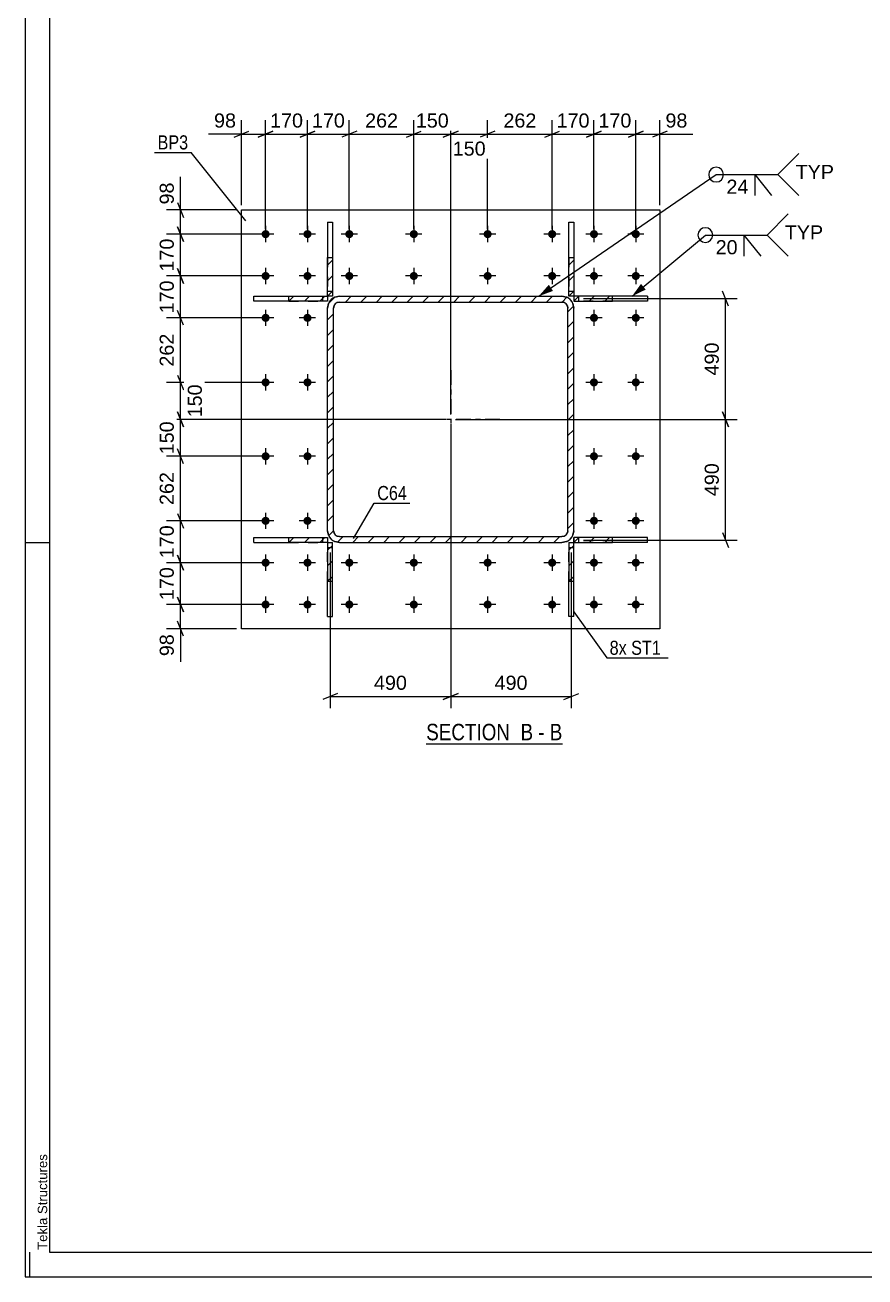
# Model space of a CAD drawing. Header units: millimetres. Extents: x 0 to 841, y 0 to 594.
# Drawn here: x 0 to 170.6, y 0 to 254.1 of the extents above; entities that cross this region are included whole.
import ezdxf

# ---------------------------------------------------------------- set-up
doc = ezdxf.new("R2010")
doc.units = ezdxf.units.MM
doc.linetypes.add('DXK_LINE_DOT2', pattern=[3.9198, 1.9599, -1.9599])
doc.linetypes.add('DXK_LINE_DOT3', pattern=[5.9187, 2.979, -0.9799, 0.9799, -0.9799])
doc.styles.add('Arial', font='ARIAL.TTF', dxfattribs={"height": 0.2})
doc.styles.add('Arial Narrow', font='ARIALN.TTF', dxfattribs={"height": 0.2})

# ---------------------------------------------------------------- blocks, each defined once
blk = doc.blocks.new('Unknown-284856622-18 - 4743')
at = {"color": 6, "linetype": 'Continuous'}
blk.add_line((81.5, 108.19), (109.15, 108.19), dxfattribs=at)
at = {"color": 0, "linetype": 'Continuous'}
blk.add_wipeout([(99.61, 108.94), (99.61, 112.44), (81.5, 112.44), (81.5, 108.94)], dxfattribs=at)
at = {"color": 7, "linetype": 'Continuous', "style": 'Arial Narrow'}
blk.add_text('SECTION ', height=3.34, dxfattribs=at).set_placement((81.5, 108.94))
at = {"color": 0, "linetype": 'Continuous'}
blk.add_wipeout([(103.21, 108.94), (103.21, 112.44), (100.66, 112.44), (100.66, 108.94)], dxfattribs=at)
blk.add_wipeout([(105.54, 108.94), (105.54, 112.44), (104.26, 112.44), (104.26, 108.94)], dxfattribs=at)
at = {"color": 7, "linetype": 'Continuous', "style": 'Arial Narrow'}
blk.add_text('B', height=3.34, dxfattribs=at).set_placement((100.66, 108.94))
at = {"color": 0, "linetype": 'Continuous'}
blk.add_wipeout([(109.15, 108.94), (109.15, 112.44), (106.59, 112.44), (106.59, 108.94)], dxfattribs=at)
at = {"color": 7, "linetype": 'Continuous', "style": 'Arial Narrow'}
for s, p in [('B', (106.59, 108.94)), ('-', (104.26, 108.94))]:
    blk.add_text(s, height=3.34, dxfattribs=at).set_placement(p)
blk = doc.blocks.new('Unknown-284856622-1130')
at = {"color": 5, "linetype": 'Continuous'}
for p, q in [((0, 594), (0, 0)), ((5, 589), (5, 5)), ((5, 149), (0, 149)), ((1, 0), (1, 5)), ((5, 5), (836, 5)), ((0, 0), (841, 0))]:
    blk.add_line(p, q, dxfattribs=at)
at = {"color": 174, "linetype": 'Continuous', "style": 'Arial'}
blk.add_text('Tekla Structures', height=1.9102, rotation=90, dxfattribs=at).set_placement((4.5, 5.5))
blk = doc.blocks.new('Part-284856622-4775 - 4743')
at = {"linetype": 'Continuous'}
h = blk.add_hatch(dxfattribs=at)
h.set_pattern_fill('', scale=0.7, style=0, pattern_type=0)
h.set_pattern_definition([(45, (111.4745, 198.088), (-1.57154, 1.57154), [])])
h.paths.add_polyline_path([(111.47, 199.09), (111.47, 198.09), (119.34, 198.09), (119.34, 199.09)])
at = {"color": 7, "linetype": 'DXK_LINE_DOT2'}
for p, q in [((119.34, 199.09), (111.47, 199.09)), ((111.47, 199.09), (111.47, 198.09)), ((112.47, 198.09), (112.47, 199.09)), ((119.34, 198.09), (111.47, 198.09))]:
    blk.add_line(p, q, dxfattribs=at)
at = {"color": 2, "linetype": 'Continuous'}
for p, q in [((119.34, 199.09), (111.47, 199.09)), ((111.47, 199.09), (111.47, 198.09)), ((126.47, 199.09), (119.34, 199.09)), ((119.34, 198.09), (119.34, 199.09)), ((126.47, 199.09), (126.47, 198.09)), ((111.47, 198.09), (119.34, 198.09)), ((126.47, 198.09), (119.34, 198.09))]:
    blk.add_line(p, q, dxfattribs=at)
blk = doc.blocks.new('Bolt-284856622-4839 - 4743')
at = {"linetype": 'Continuous'}
for points in [[(49.7, 211.69, -1), (48.05, 211.69, -1)], [(58.2, 211.69, -1), (56.55, 211.69, -1)], [(66.7, 211.69, -1), (65.05, 211.69, -1)], [(79.8, 211.69, -1), (78.15, 211.69, -1)], [(94.8, 211.69, -1), (93.15, 211.69, -1)], [(107.9, 211.69, -1), (106.25, 211.69, -1)], [(116.4, 211.69, -1), (114.75, 211.69, -1)], [(124.9, 211.69, -1), (123.25, 211.69, -1)], [(49.7, 203.19, -1), (48.05, 203.19, -1)], [(58.2, 203.19, -1), (56.55, 203.19, -1)], [(66.7, 203.19, -1), (65.05, 203.19, -1)], [(79.8, 203.19, -1), (78.15, 203.19, -1)], [(94.8, 203.19, -1), (93.15, 203.19, -1)], [(107.9, 203.19, -1), (106.25, 203.19, -1)], [(116.4, 203.19, -1), (114.75, 203.19, -1)], [(124.9, 203.19, -1), (123.25, 203.19, -1)], [(49.7, 194.69, -1), (48.05, 194.69, -1)], [(58.2, 194.69, -1), (56.55, 194.69, -1)], [(116.4, 194.69, -1), (114.75, 194.69, -1)], [(124.9, 194.69, -1), (123.25, 194.69, -1)], [(49.7, 181.59, -1), (48.05, 181.59, -1)], [(58.2, 181.59, -1), (56.55, 181.59, -1)], [(116.4, 181.59, -1), (114.75, 181.59, -1)], [(124.9, 181.59, -1), (123.25, 181.59, -1)], [(49.7, 166.59, -1), (48.05, 166.59, -1)], [(58.2, 166.59, -1), (56.55, 166.59, -1)], [(116.4, 166.59, -1), (114.75, 166.59, -1)], [(124.9, 166.59, -1), (123.25, 166.59, -1)], [(49.7, 153.49, -1), (48.05, 153.49, -1)], [(58.2, 153.49, -1), (56.55, 153.49, -1)], [(116.4, 153.49, -1), (114.75, 153.49, -1)], [(124.9, 153.49, -1), (123.25, 153.49, -1)], [(49.7, 144.99, -1), (48.05, 144.99, -1)], [(58.2, 144.99, -1), (56.55, 144.99, -1)], [(66.7, 144.99, -1), (65.05, 144.99, -1)], [(79.8, 144.99, -1), (78.15, 144.99, -1)], [(94.8, 144.99, -1), (93.15, 144.99, -1)], [(107.9, 144.99, -1), (106.25, 144.99, -1)], [(116.4, 144.99, -1), (114.75, 144.99, -1)], [(124.9, 144.99, -1), (123.25, 144.99, -1)], [(49.7, 136.49, -1), (48.05, 136.49, -1)], [(58.2, 136.49, -1), (56.55, 136.49, -1)], [(66.7, 136.49, -1), (65.05, 136.49, -1)], [(79.8, 136.49, -1), (78.15, 136.49, -1)], [(94.8, 136.49, -1), (93.15, 136.49, -1)], [(107.9, 136.49, -1), (106.25, 136.49, -1)], [(116.4, 136.49, -1), (114.75, 136.49, -1)], [(124.9, 136.49, -1), (123.25, 136.49, -1)]]:
    blk.add_hatch(color=1, dxfattribs=at).paths.add_polyline_path(points)
at = {"color": 1, "linetype": 'Continuous'}
for p, q in [((50.52, 211.69), (47.22, 211.69)), ((48.87, 213.34), (48.87, 210.04)), ((59.02, 211.69), (55.72, 211.69)), ((57.37, 213.34), (57.37, 210.04)), ((67.52, 211.69), (64.22, 211.69)), ((65.87, 213.34), (65.87, 210.04)), ((80.62, 211.69), (77.32, 211.69)), ((78.97, 213.34), (78.97, 210.04)), ((95.62, 211.69), (92.32, 211.69)), ((93.97, 213.34), (93.97, 210.04)), ((108.72, 211.69), (105.42, 211.69)), ((107.07, 213.34), (107.07, 210.04)), ((117.22, 211.69), (113.92, 211.69)), ((115.57, 213.34), (115.57, 210.04)), ((125.72, 211.69), (122.42, 211.69)), ((124.07, 213.34), (124.07, 210.04)), ((48.87, 204.84), (48.87, 201.54)), ((57.37, 204.84), (57.37, 201.54)), ((65.87, 204.84), (65.87, 201.54)), ((78.97, 204.84), (78.97, 201.54)), ((93.97, 204.84), (93.97, 201.54)), ((107.07, 204.84), (107.07, 201.54)), ((115.57, 204.84), (115.57, 201.54)), ((124.07, 204.84), (124.07, 201.54)), ((50.52, 203.19), (47.22, 203.19)), ((59.02, 203.19), (55.72, 203.19)), ((67.52, 203.19), (64.22, 203.19)), ((80.62, 203.19), (77.32, 203.19)), ((95.62, 203.19), (92.32, 203.19)), ((108.72, 203.19), (105.42, 203.19)), ((117.22, 203.19), (113.92, 203.19)), ((125.72, 203.19), (122.42, 203.19)), ((48.87, 196.34), (48.87, 193.04)), ((57.37, 196.34), (57.37, 193.04)), ((115.57, 196.34), (115.57, 193.04)), ((124.07, 196.34), (124.07, 193.04)), ((50.52, 194.69), (47.22, 194.69)), ((59.02, 194.69), (55.72, 194.69)), ((117.22, 194.69), (113.92, 194.69)), ((125.72, 194.69), (122.42, 194.69)), ((48.87, 183.24), (48.87, 179.94)), ((57.37, 183.24), (57.37, 179.94)), ((115.57, 183.24), (115.57, 179.94)), ((124.07, 183.24), (124.07, 179.94)), ((50.52, 181.59), (47.22, 181.59)), ((59.02, 181.59), (55.72, 181.59)), ((117.22, 181.59), (113.92, 181.59)), ((125.72, 181.59), (122.42, 181.59)), ((48.87, 168.24), (48.87, 164.94)), ((57.37, 168.24), (57.37, 164.94)), ((115.57, 168.24), (115.57, 164.94)), ((124.07, 168.24), (124.07, 164.94)), ((50.52, 166.59), (47.22, 166.59)), ((59.02, 166.59), (55.72, 166.59)), ((117.22, 166.59), (113.92, 166.59)), ((125.72, 166.59), (122.42, 166.59)), ((48.87, 155.14), (48.87, 151.84)), ((57.37, 155.14), (57.37, 151.84)), ((115.57, 155.14), (115.57, 151.84)), ((124.07, 155.14), (124.07, 151.84)), ((50.52, 153.49), (47.22, 153.49)), ((59.02, 153.49), (55.72, 153.49)), ((117.22, 153.49), (113.92, 153.49)), ((125.72, 153.49), (122.42, 153.49)), ((50.52, 144.99), (47.22, 144.99)), ((48.87, 146.64), (48.87, 143.34)), ((59.02, 144.99), (55.72, 144.99)), ((57.37, 146.64), (57.37, 143.34)), ((67.52, 144.99), (64.22, 144.99)), ((65.87, 146.64), (65.87, 143.34)), ((80.62, 144.99), (77.32, 144.99)), ((78.97, 146.64), (78.97, 143.34)), ((95.62, 144.99), (92.32, 144.99)), ((93.97, 146.64), (93.97, 143.34)), ((108.72, 144.99), (105.42, 144.99)), ((107.07, 146.64), (107.07, 143.34)), ((117.22, 144.99), (113.92, 144.99)), ((115.57, 146.64), (115.57, 143.34)), ((125.72, 144.99), (122.42, 144.99)), ((124.07, 146.64), (124.07, 143.34)), ((48.87, 138.14), (48.87, 134.84)), ((57.37, 138.14), (57.37, 134.84)), ((65.87, 138.14), (65.87, 134.84)), ((78.97, 138.14), (78.97, 134.84)), ((93.97, 138.14), (93.97, 134.84)), ((107.07, 138.14), (107.07, 134.84)), ((115.57, 138.14), (115.57, 134.84)), ((124.07, 138.14), (124.07, 134.84)), ((50.52, 136.49), (47.22, 136.49)), ((59.02, 136.49), (55.72, 136.49)), ((67.52, 136.49), (64.22, 136.49)), ((80.62, 136.49), (77.32, 136.49)), ((95.62, 136.49), (92.32, 136.49)), ((108.72, 136.49), (105.42, 136.49)), ((117.22, 136.49), (113.92, 136.49)), ((125.72, 136.49), (122.42, 136.49))]:
    blk.add_line(p, q, dxfattribs=at)
blk = doc.blocks.new('Part-284856622-4755 - 4743')
at = {"color": 2, "linetype": 'Continuous'}
for p, q in [((43.97, 216.59), (128.97, 216.59)), ((43.97, 131.59), (43.97, 216.59)), ((128.97, 216.59), (128.97, 131.59)), ((128.97, 131.59), (43.97, 131.59))]:
    blk.add_line(p, q, dxfattribs=at)
blk = doc.blocks.new('Part-284856622-4865 - 4743')
at = {"linetype": 'Continuous'}
h = blk.add_hatch(dxfattribs=at)
h.set_pattern_fill('', scale=0.7, style=0, pattern_type=0)
h.set_pattern_definition([(45, (62.956, 198.9052), (-1.571545, 1.571545), [])])
h.paths.add_polyline_path([(63.87, 199.09), (62.96, 198.91), (62.18, 198.38), (61.66, 197.61), (61.47, 196.69), (61.47, 151.49), (61.66, 150.57), (62.18, 149.79), (62.96, 149.27), (63.87, 149.09), (109.07, 149.09), (109.99, 149.27), (110.77, 149.79), (111.29, 150.57), (111.47, 151.49), (111.47, 196.69), (111.29, 197.61), (110.77, 198.38), (109.99, 198.91), (109.07, 199.09)])
h.paths.add_polyline_path([(109.53, 197.8), (109.92, 197.54), (110.18, 197.15), (110.27, 196.69), (110.27, 151.49), (110.18, 151.03), (109.92, 150.64), (109.53, 150.38), (109.07, 150.29), (63.87, 150.29), (63.42, 150.38), (63.03, 150.64), (62.77, 151.03), (62.67, 151.49), (62.67, 196.69), (62.77, 197.15), (63.03, 197.54), (63.42, 197.8), (63.87, 197.89), (109.07, 197.89)])
at = {"color": 7, "linetype": 'DXK_LINE_DOT2'}
for p, q in [((62.96, 198.91), (63.87, 199.09)), ((63.87, 199.09), (109.07, 199.09)), ((109.07, 199.09), (109.99, 198.91)), ((61.47, 196.69), (61.66, 197.61)), ((61.47, 151.49), (61.47, 196.69)), ((62.77, 197.15), (62.67, 196.69)), ((62.67, 151.49), (62.67, 196.69)), ((63.87, 197.89), (63.42, 197.8)), ((63.87, 197.89), (109.07, 197.89)), ((109.53, 197.8), (109.07, 197.89)), ((110.27, 196.69), (110.18, 197.15)), ((110.27, 151.49), (110.27, 196.69)), ((111.29, 197.61), (111.47, 196.69)), ((111.47, 151.49), (111.47, 196.69)), ((61.66, 150.57), (61.47, 151.49)), ((62.67, 151.49), (62.77, 151.03)), ((63.42, 150.38), (63.87, 150.29)), ((63.87, 150.29), (109.07, 150.29)), ((109.07, 150.29), (109.53, 150.38)), ((110.18, 151.03), (110.27, 151.49)), ((111.47, 151.49), (111.29, 150.57)), ((63.87, 149.09), (62.96, 149.27)), ((63.87, 149.09), (109.07, 149.09)), ((109.99, 149.27), (109.07, 149.09))]:
    blk.add_line(p, q, dxfattribs=at)
at = {"color": 2, "linetype": 'Continuous'}
for p, q in [((63.87, 199.09), (62.96, 198.91)), ((63.87, 199.09), (109.07, 199.09)), ((109.99, 198.91), (109.07, 199.09)), ((61.66, 197.61), (61.47, 196.69)), ((61.47, 151.49), (61.47, 196.69)), ((62.67, 196.69), (62.77, 197.15)), ((62.67, 151.49), (62.67, 196.69)), ((63.42, 197.8), (63.87, 197.89)), ((63.87, 197.89), (109.07, 197.89)), ((109.07, 197.89), (109.53, 197.8)), ((110.18, 197.15), (110.27, 196.69)), ((110.27, 151.49), (110.27, 196.69)), ((111.47, 196.69), (111.29, 197.61)), ((111.47, 151.49), (111.47, 196.69)), ((61.47, 151.49), (61.66, 150.57)), ((62.77, 151.03), (62.67, 151.49)), ((63.87, 150.29), (63.42, 150.38)), ((63.87, 150.29), (109.07, 150.29)), ((109.53, 150.38), (109.07, 150.29)), ((110.27, 151.49), (110.18, 151.03)), ((111.29, 150.57), (111.47, 151.49)), ((62.96, 149.27), (63.87, 149.09)), ((63.87, 149.09), (109.07, 149.09)), ((109.07, 149.09), (109.99, 149.27))]:
    blk.add_line(p, q, dxfattribs=at)
at = {"color": 7, "linetype": 'DXK_LINE_DOT3'}
for p, q in [((86.47, 184.09), (86.47, 164.09)), ((96.47, 174.09), (76.47, 174.09))]:
    blk.add_line(p, q, dxfattribs=at)
at = {"color": 7, "linetype": 'DXK_LINE_DOT2'}
for centre, radius, start, end in [((63.87, 196.69), 2.4, 112.5, 157.5), ((109.07, 196.69), 2.4, 22.5, 67.5), ((63.87, 196.69), 1.2, 112.5, 157.5), ((109.07, 196.69), 1.2, 22.5, 67.5), ((63.87, 151.49), 2.4, 202.5, 247.5), ((63.87, 151.49), 1.2, 202.5, 247.5), ((109.07, 151.49), 1.2, 292.5, 337.5), ((109.07, 151.49), 2.4, 292.5, 337.5)]:
    blk.add_arc(centre, radius, start, end, dxfattribs=at)
at = {"color": 2, "linetype": 'Continuous'}
for centre, radius, start, end in [((63.87, 196.69), 2.4, 112.5, 157.5), ((109.07, 196.69), 2.4, 22.5, 67.5), ((63.87, 196.69), 1.2, 112.5, 157.5), ((109.07, 196.69), 1.2, 22.5, 67.5), ((63.87, 151.49), 2.4, 202.5, 247.5), ((63.87, 151.49), 1.2, 202.5, 247.5), ((109.07, 151.49), 1.2, 292.5, 337.5), ((109.07, 151.49), 2.4, 292.5, 337.5)]:
    blk.add_arc(centre, radius, start, end, dxfattribs=at)
blk = doc.blocks.new('Part-284856622-4897 - 4743')
at = {"linetype": 'Continuous'}
h = blk.add_hatch(dxfattribs=at)
h.set_pattern_fill('', scale=0.7, style=0, pattern_type=0)
h.set_pattern_definition([(45, (110.4745, 199.088), (-1.57154, 1.57154), [])])
h.paths.add_polyline_path([(110.47, 206.95), (110.47, 199.09), (111.47, 199.09), (111.47, 206.95)])
at = {"color": 2, "linetype": 'Continuous'}
for p, q in [((110.47, 206.95), (110.47, 214.09)), ((110.47, 214.09), (111.47, 214.09)), ((111.47, 214.09), (111.47, 206.95)), ((110.47, 199.09), (110.47, 206.95)), ((110.47, 206.95), (111.47, 206.95)), ((111.47, 206.95), (111.47, 199.09)), ((111.47, 199.09), (110.47, 199.09))]:
    blk.add_line(p, q, dxfattribs=at)
at = {"color": 7, "linetype": 'DXK_LINE_DOT2'}
for p, q in [((110.47, 206.95), (110.47, 199.09)), ((111.47, 206.95), (111.47, 199.09)), ((110.47, 200.09), (111.47, 200.09)), ((111.47, 199.09), (110.47, 199.09))]:
    blk.add_line(p, q, dxfattribs=at)
blk = doc.blocks.new('Part-284856622-4770 - 4743')
at = {"linetype": 'Continuous'}
h = blk.add_hatch(dxfattribs=at)
h.set_pattern_fill('', scale=0.7, style=0, pattern_type=0)
h.set_pattern_definition([(45, (61.4745, 199.088), (-1.57154, 1.57154), [])])
h.paths.add_polyline_path([(61.47, 206.95), (61.47, 199.09), (62.47, 199.09), (62.47, 206.95)])
at = {"color": 2, "linetype": 'Continuous'}
for p, q in [((61.47, 214.09), (61.47, 206.95)), ((61.47, 214.09), (62.47, 214.09)), ((62.47, 214.09), (62.47, 206.95)), ((61.47, 199.09), (61.47, 206.95)), ((61.47, 206.95), (62.47, 206.95)), ((62.47, 206.95), (62.47, 199.09)), ((62.47, 199.09), (61.47, 199.09))]:
    blk.add_line(p, q, dxfattribs=at)
at = {"color": 7, "linetype": 'DXK_LINE_DOT2'}
for p, q in [((61.47, 206.95), (61.47, 199.09)), ((62.47, 206.95), (62.47, 199.09)), ((61.47, 200.09), (62.47, 200.09)), ((62.47, 199.09), (61.47, 199.09))]:
    blk.add_line(p, q, dxfattribs=at)
blk = doc.blocks.new('Part-284856622-4882 - 4743')
at = {"linetype": 'Continuous'}
h = blk.add_hatch(dxfattribs=at)
h.set_pattern_fill('', scale=0.7, style=0, pattern_type=0)
h.set_pattern_definition([(45, (53.611, 149.088), (-1.57154, 1.57154), [])])
h.paths.add_polyline_path([(53.61, 150.09), (53.61, 149.09), (61.47, 149.09), (61.47, 150.09)])
at = {"color": 2, "linetype": 'Continuous'}
for p, q in [((46.47, 149.09), (46.47, 150.09)), ((46.47, 150.09), (53.61, 150.09)), ((53.61, 149.09), (53.61, 150.09)), ((53.61, 150.09), (61.47, 150.09)), ((61.47, 150.09), (61.47, 149.09)), ((46.47, 149.09), (53.61, 149.09)), ((61.47, 149.09), (53.61, 149.09))]:
    blk.add_line(p, q, dxfattribs=at)
at = {"color": 7, "linetype": 'DXK_LINE_DOT2'}
for p, q in [((53.61, 150.09), (61.47, 150.09)), ((60.47, 149.09), (60.47, 150.09)), ((61.47, 150.09), (61.47, 149.09)), ((53.61, 149.09), (61.47, 149.09))]:
    blk.add_line(p, q, dxfattribs=at)
blk = doc.blocks.new('Part-284856622-4887 - 4743')
at = {"linetype": 'Continuous'}
h = blk.add_hatch(dxfattribs=at)
h.set_pattern_fill('', scale=0.7, style=0, pattern_type=0)
h.set_pattern_definition([(45, (110.4745, 141.2244), (-1.57154, 1.57154), [])])
h.paths.add_polyline_path([(110.47, 149.09), (110.47, 141.22), (111.47, 141.22), (111.47, 149.09)])
at = {"color": 7, "linetype": 'DXK_LINE_DOT2'}
for p, q in [((110.47, 141.22), (110.47, 149.09)), ((110.47, 149.09), (111.47, 149.09)), ((110.47, 148.09), (111.47, 148.09)), ((111.47, 141.22), (111.47, 149.09))]:
    blk.add_line(p, q, dxfattribs=at)
at = {"color": 2, "linetype": 'Continuous'}
for p, q in [((110.47, 149.09), (110.47, 141.22)), ((110.47, 149.09), (111.47, 149.09)), ((111.47, 141.22), (111.47, 149.09)), ((110.47, 134.09), (110.47, 141.22)), ((110.47, 141.22), (111.47, 141.22)), ((111.47, 134.09), (111.47, 141.22)), ((111.47, 134.09), (110.47, 134.09))]:
    blk.add_line(p, q, dxfattribs=at)
blk = doc.blocks.new('Part-284856622-4892 - 4743')
at = {"linetype": 'Continuous'}
h = blk.add_hatch(dxfattribs=at)
h.set_pattern_fill('', scale=0.7, style=0, pattern_type=0)
h.set_pattern_definition([(45, (53.611, 198.088), (-1.57154, 1.57154), [])])
h.paths.add_polyline_path([(53.61, 199.09), (53.61, 198.09), (61.47, 198.09), (61.47, 199.09)])
at = {"color": 2, "linetype": 'Continuous'}
for p, q in [((46.47, 198.09), (46.47, 199.09)), ((46.47, 199.09), (53.61, 199.09)), ((53.61, 198.09), (53.61, 199.09)), ((53.61, 199.09), (61.47, 199.09)), ((61.47, 199.09), (61.47, 198.09)), ((53.61, 198.09), (46.47, 198.09)), ((61.47, 198.09), (53.61, 198.09))]:
    blk.add_line(p, q, dxfattribs=at)
at = {"color": 7, "linetype": 'DXK_LINE_DOT2'}
for p, q in [((53.61, 199.09), (61.47, 199.09)), ((60.47, 198.09), (60.47, 199.09)), ((61.47, 199.09), (61.47, 198.09)), ((53.61, 198.09), (61.47, 198.09))]:
    blk.add_line(p, q, dxfattribs=at)
blk = doc.blocks.new('Part-284856622-4902 - 4743')
at = {"linetype": 'Continuous'}
h = blk.add_hatch(dxfattribs=at)
h.set_pattern_fill('', scale=0.7, style=0, pattern_type=0)
h.set_pattern_definition([(45, (111.4745, 149.088), (-1.57154, 1.57154), [])])
h.paths.add_polyline_path([(111.47, 150.09), (111.47, 149.09), (119.34, 149.09), (119.34, 150.09)])
at = {"color": 7, "linetype": 'DXK_LINE_DOT2'}
for p, q in [((119.34, 150.09), (111.47, 150.09)), ((111.47, 149.09), (111.47, 150.09)), ((112.47, 149.09), (112.47, 150.09)), ((119.34, 149.09), (111.47, 149.09))]:
    blk.add_line(p, q, dxfattribs=at)
at = {"color": 2, "linetype": 'Continuous'}
for p, q in [((119.34, 150.09), (111.47, 150.09)), ((111.47, 150.09), (111.47, 149.09)), ((126.47, 150.09), (119.34, 150.09)), ((119.34, 149.09), (119.34, 150.09)), ((126.47, 149.09), (126.47, 150.09)), ((111.47, 149.09), (119.34, 149.09)), ((126.47, 149.09), (119.34, 149.09))]:
    blk.add_line(p, q, dxfattribs=at)
blk = doc.blocks.new('Part-284856622-4907 - 4743')
at = {"linetype": 'Continuous'}
h = blk.add_hatch(dxfattribs=at)
h.set_pattern_fill('', scale=0.7, style=0, pattern_type=0)
h.set_pattern_definition([(45, (61.4745, 141.2244), (-1.57154, 1.57154), [])])
h.paths.add_polyline_path([(61.47, 149.09), (61.47, 141.22), (62.47, 141.22), (62.47, 149.09)])
at = {"color": 7, "linetype": 'DXK_LINE_DOT2'}
for p, q in [((61.47, 141.22), (61.47, 149.09)), ((61.47, 149.09), (62.47, 149.09)), ((61.47, 148.09), (62.47, 148.09)), ((62.47, 141.22), (62.47, 149.09))]:
    blk.add_line(p, q, dxfattribs=at)
at = {"color": 2, "linetype": 'Continuous'}
for p, q in [((61.47, 149.09), (61.47, 141.22)), ((61.47, 149.09), (62.47, 149.09)), ((62.47, 141.22), (62.47, 149.09)), ((61.47, 134.09), (61.47, 141.22)), ((61.47, 141.22), (62.47, 141.22)), ((62.47, 134.09), (62.47, 141.22)), ((61.47, 134.09), (62.47, 134.09))]:
    blk.add_line(p, q, dxfattribs=at)
blk = doc.blocks.new('StraightDimension-284856622-17047 - 4743')
at = {"color": 7, "linetype": 'Continuous'}
for p, q in [((48.87, 212.69), (48.87, 234.82)), ((57.37, 212.69), (57.37, 234.82)), ((47.37, 231.37), (50.37, 232.57)), ((48.87, 231.97), (57.37, 231.97)), ((58.87, 232.57), (55.87, 231.37))]:
    blk.add_line(p, q, dxfattribs=at)
at = {"color": 0}
blk.add_wipeout([(57.06, 232.72), (57.06, 236.92), (49.19, 236.92), (49.19, 232.72)], dxfattribs=at)
at = {"color": 3, "style": 'Arial'}
blk.add_text('170', height=2.865, dxfattribs=at).set_placement((49.79, 233.32))
blk = doc.blocks.new('StraightDimension-284856622-16970 - 4743')
at = {"color": 7, "linetype": 'Continuous'}
for p, q in [((42.97, 216.59), (28.72, 216.59)), ((30.97, 218.09), (32.17, 215.09)), ((31.57, 211.69), (31.57, 216.59)), ((47.87, 211.69), (28.72, 211.69)), ((32.17, 210.19), (30.97, 213.19))]:
    blk.add_line(p, q, dxfattribs=at)
at = {"color": 0}
blk.add_wipeout([(30.82, 222.76), (26.62, 222.76), (26.62, 217.11), (30.82, 217.11)], dxfattribs=at)
at = {"color": 7, "linetype": 'Continuous'}
blk.add_line((31.57, 216.59), (31.57, 223.29), dxfattribs=at)
blk.add_line((31.57, 216.59), (31.57, 223.29), dxfattribs=at)
at = {"color": 3, "style": 'Arial'}
blk.add_text('98', height=2.865, rotation=90.0002, dxfattribs=at).set_placement((30.22, 217.71))
blk = doc.blocks.new('StraightDimension-284856622-17042 - 4743')
at = {"color": 7, "linetype": 'Continuous'}
for p, q in [((93.97, 212.69), (93.97, 234.82)), ((107.07, 212.69), (107.07, 234.82)), ((95.47, 232.57), (92.47, 231.37)), ((93.97, 231.97), (107.07, 231.97)), ((105.57, 231.37), (108.57, 232.57))]:
    blk.add_line(p, q, dxfattribs=at)
at = {"color": 0}
blk.add_wipeout([(104.46, 232.72), (104.46, 236.92), (96.59, 236.92), (96.59, 232.72)], dxfattribs=at)
at = {"color": 3, "style": 'Arial'}
blk.add_text('262', height=2.865, dxfattribs=at).set_placement((97.19, 233.32))
blk = doc.blocks.new('StraightDimension-284856622-16978 - 4743')
at = {"color": 7, "linetype": 'Continuous'}
for p, q in [((47.87, 144.99), (28.72, 144.99)), ((30.97, 146.49), (32.17, 143.49)), ((31.57, 136.49), (31.57, 144.99)), ((32.17, 134.99), (30.97, 137.99)), ((47.87, 136.49), (28.72, 136.49))]:
    blk.add_line(p, q, dxfattribs=at)
at = {"color": 0}
blk.add_wipeout([(30.82, 144.67), (26.62, 144.67), (26.62, 136.8), (30.82, 136.8)], dxfattribs=at)
at = {"color": 3, "style": 'Arial'}
blk.add_text('170', height=2.865, rotation=90.0002, dxfattribs=at).set_placement((30.22, 137.4))
blk = doc.blocks.new('StraightDimension-284856622-17048 - 4743')
at = {"color": 7, "linetype": 'Continuous'}
for p, q in [((43.97, 217.59), (43.97, 234.82)), ((48.87, 212.69), (48.87, 234.82)), ((42.47, 231.37), (45.47, 232.57)), ((43.97, 231.97), (48.87, 231.97)), ((50.37, 232.57), (47.37, 231.37))]:
    blk.add_line(p, q, dxfattribs=at)
at = {"color": 0}
blk.add_wipeout([(43.45, 232.72), (43.45, 236.92), (37.8, 236.92), (37.8, 232.72)], dxfattribs=at)
at = {"color": 7, "linetype": 'Continuous'}
blk.add_line((43.97, 231.97), (37.28, 231.97), dxfattribs=at)
blk.add_line((43.97, 231.97), (37.28, 231.97), dxfattribs=at)
at = {"color": 3, "style": 'Arial'}
blk.add_text('98', height=2.865, dxfattribs=at).set_placement((38.4, 233.32))
blk = doc.blocks.new('StraightDimension-284856622-16972 - 4743')
at = {"color": 7, "linetype": 'Continuous'}
for p, q in [((30.97, 204.69), (32.17, 201.69)), ((47.87, 203.19), (28.72, 203.19)), ((31.57, 194.69), (31.57, 203.19)), ((32.17, 193.19), (30.97, 196.19)), ((47.87, 194.69), (28.72, 194.69))]:
    blk.add_line(p, q, dxfattribs=at)
at = {"color": 0}
blk.add_wipeout([(30.82, 202.87), (26.62, 202.87), (26.62, 195), (30.82, 195)], dxfattribs=at)
at = {"color": 3, "style": 'Arial'}
blk.add_text('170', height=2.865, rotation=90.0002, dxfattribs=at).set_placement((30.22, 195.6))
blk = doc.blocks.new('StraightDimension-284856622-4919 - 4743')
at = {"color": 7, "linetype": 'Continuous'}
for p, q in [((142.88, 172.59), (141.68, 175.59)), ((87.47, 174.09), (144.68, 174.09)), ((142.28, 149.59), (142.28, 174.09)), ((141.68, 151.09), (142.88, 148.09)), ((113.47, 149.59), (144.68, 149.59))]:
    blk.add_line(p, q, dxfattribs=at)
at = {"color": 0}
blk.add_wipeout([(141.53, 165.77), (137.33, 165.77), (137.33, 157.9), (141.53, 157.9)], dxfattribs=at)
at = {"color": 3, "style": 'Arial'}
blk.add_text('490', height=2.865, rotation=90.0002, dxfattribs=at).set_placement((140.93, 158.5))
blk = doc.blocks.new('StraightDimension-284856622-4911 - 4743')
at = {"color": 7, "linetype": 'Continuous'}
for p, q in [((113.47, 198.59), (144.68, 198.59)), ((142.88, 197.09), (141.68, 200.09)), ((142.28, 174.09), (142.28, 198.59)), ((141.68, 175.59), (142.88, 172.59)), ((87.47, 174.09), (144.68, 174.09))]:
    blk.add_line(p, q, dxfattribs=at)
at = {"color": 0}
blk.add_wipeout([(141.53, 190.27), (137.33, 190.27), (137.33, 182.4), (141.53, 182.4)], dxfattribs=at)
at = {"color": 3, "style": 'Arial'}
blk.add_text('490', height=2.865, rotation=90.0002, dxfattribs=at).set_placement((140.93, 183))
blk = doc.blocks.new('StraightDimension-284856622-4927 - 4743')
at = {"color": 7, "linetype": 'Continuous'}
for p, q in [((86.47, 173.09), (86.47, 115.44)), ((61.97, 147.09), (61.97, 115.44)), ((63.47, 118.44), (60.47, 117.24)), ((61.97, 117.84), (86.47, 117.84)), ((84.97, 117.24), (87.97, 118.44))]:
    blk.add_line(p, q, dxfattribs=at)
at = {"color": 0}
blk.add_wipeout([(78.16, 118.59), (78.16, 122.79), (70.29, 122.79), (70.29, 118.59)], dxfattribs=at)
at = {"color": 3, "style": 'Arial'}
blk.add_text('490', height=2.865, dxfattribs=at).set_placement((70.89, 119.19))
blk = doc.blocks.new('StraightDimension-284856622-4934 - 4743')
at = {"color": 7, "linetype": 'Continuous'}
for p, q in [((86.47, 173.09), (86.47, 115.44)), ((110.97, 147.09), (110.97, 115.44)), ((87.97, 118.44), (84.97, 117.24)), ((86.47, 117.84), (110.97, 117.84)), ((109.47, 117.24), (112.47, 118.44))]:
    blk.add_line(p, q, dxfattribs=at)
at = {"color": 0}
blk.add_wipeout([(102.66, 118.59), (102.66, 122.79), (94.79, 122.79), (94.79, 118.59)], dxfattribs=at)
at = {"color": 3, "style": 'Arial'}
blk.add_text('490', height=2.865, dxfattribs=at).set_placement((95.39, 119.19))
blk = doc.blocks.new('StraightDimension-284856622-16971 - 4743')
at = {"color": 7, "linetype": 'Continuous'}
for p, q in [((47.87, 211.69), (28.72, 211.69)), ((30.97, 213.19), (32.17, 210.19)), ((31.57, 203.19), (31.57, 211.69)), ((32.17, 201.69), (30.97, 204.69)), ((47.87, 203.19), (28.72, 203.19))]:
    blk.add_line(p, q, dxfattribs=at)
at = {"color": 0}
blk.add_wipeout([(30.82, 211.37), (26.62, 211.37), (26.62, 203.5), (30.82, 203.5)], dxfattribs=at)
at = {"color": 3, "style": 'Arial'}
blk.add_text('170', height=2.865, rotation=90.0002, dxfattribs=at).set_placement((30.22, 204.1))
blk = doc.blocks.new('StraightDimension-284856622-16973 - 4743')
at = {"color": 7, "linetype": 'Continuous'}
for p, q in [((32.17, 193.19), (30.97, 196.19)), ((47.87, 194.69), (28.72, 194.69)), ((31.57, 181.59), (31.57, 194.69)), ((30.97, 183.09), (32.17, 180.09)), ((47.87, 181.59), (28.72, 181.59))]:
    blk.add_line(p, q, dxfattribs=at)
at = {"color": 0}
blk.add_wipeout([(30.82, 192.07), (26.62, 192.07), (26.62, 184.2), (30.82, 184.2)], dxfattribs=at)
at = {"color": 3, "style": 'Arial'}
blk.add_text('262', height=2.865, rotation=90.0002, dxfattribs=at).set_placement((30.22, 184.8))
blk = doc.blocks.new('StraightDimension-284856622-16974 - 4743')
at = {"color": 7, "linetype": 'Continuous'}
for p, q in [((30.97, 183.09), (32.17, 180.09)), ((47.87, 181.59), (29.17, 181.59)), ((31.57, 174.09), (31.57, 181.59)), ((32.17, 172.59), (30.97, 175.59)), ((85.47, 174.09), (29.17, 174.09))]:
    blk.add_line(p, q, dxfattribs=at)
at = {"color": 0}
blk.add_wipeout([(36.52, 181.77), (32.32, 181.77), (32.32, 173.9), (36.52, 173.9)], dxfattribs=at)
at = {"color": 3, "style": 'Arial'}
blk.add_text('150', height=2.865, rotation=90.0002, dxfattribs=at).set_placement((35.92, 174.5))
blk = doc.blocks.new('StraightDimension-284856622-17039 - 4743')
at = {"color": 7, "linetype": 'Continuous'}
for p, q in [((124.07, 212.69), (124.07, 234.82)), ((128.97, 217.59), (128.97, 234.82)), ((122.57, 231.37), (125.57, 232.57)), ((124.07, 231.97), (128.97, 231.97)), ((130.47, 232.57), (127.47, 231.37))]:
    blk.add_line(p, q, dxfattribs=at)
at = {"color": 0}
blk.add_wipeout([(135.15, 232.72), (135.15, 236.92), (129.5, 236.92), (129.5, 232.72)], dxfattribs=at)
at = {"color": 7, "linetype": 'Continuous'}
blk.add_line((128.97, 231.97), (135.67, 231.97), dxfattribs=at)
blk.add_line((128.97, 231.97), (135.67, 231.97), dxfattribs=at)
at = {"color": 3, "style": 'Arial'}
blk.add_text('98', height=2.865, dxfattribs=at).set_placement((130.1, 233.32))
blk = doc.blocks.new('StraightDimension-284856622-16975 - 4743')
at = {"color": 7, "linetype": 'Continuous'}
for p, q in [((30.97, 175.59), (32.17, 172.59)), ((85.47, 174.09), (28.72, 174.09)), ((31.57, 166.59), (31.57, 174.09)), ((32.17, 165.09), (30.97, 168.09)), ((47.87, 166.59), (28.72, 166.59))]:
    blk.add_line(p, q, dxfattribs=at)
at = {"color": 0}
blk.add_wipeout([(30.82, 174.27), (26.62, 174.27), (26.62, 166.4), (30.82, 166.4)], dxfattribs=at)
at = {"color": 3, "style": 'Arial'}
blk.add_text('150', height=2.865, rotation=90.0002, dxfattribs=at).set_placement((30.22, 167))
blk = doc.blocks.new('StraightDimension-284856622-17040 - 4743')
at = {"color": 7, "linetype": 'Continuous'}
for p, q in [((115.57, 212.69), (115.57, 234.82)), ((124.07, 212.69), (124.07, 234.82)), ((114.07, 231.37), (117.07, 232.57)), ((115.57, 231.97), (124.07, 231.97)), ((125.57, 232.57), (122.57, 231.37))]:
    blk.add_line(p, q, dxfattribs=at)
at = {"color": 0}
blk.add_wipeout([(123.76, 232.72), (123.76, 236.92), (115.89, 236.92), (115.89, 232.72)], dxfattribs=at)
at = {"color": 3, "style": 'Arial'}
blk.add_text('170', height=2.865, dxfattribs=at).set_placement((116.49, 233.32))
blk = doc.blocks.new('StraightDimension-284856622-16976 - 4743')
at = {"color": 7, "linetype": 'Continuous'}
for p, q in [((32.17, 165.09), (30.97, 168.09)), ((47.87, 166.59), (28.72, 166.59)), ((31.57, 153.49), (31.57, 166.59)), ((47.87, 153.49), (28.72, 153.49)), ((30.97, 154.99), (32.17, 151.99))]:
    blk.add_line(p, q, dxfattribs=at)
at = {"color": 0}
blk.add_wipeout([(30.82, 163.97), (26.62, 163.97), (26.62, 156.1), (30.82, 156.1)], dxfattribs=at)
at = {"color": 3, "style": 'Arial'}
blk.add_text('262', height=2.865, rotation=90.0002, dxfattribs=at).set_placement((30.22, 156.7))
blk = doc.blocks.new('StraightDimension-284856622-17041 - 4743')
at = {"color": 7, "linetype": 'Continuous'}
for p, q in [((107.07, 212.69), (107.07, 234.82)), ((115.57, 212.69), (115.57, 234.82)), ((105.57, 231.37), (108.57, 232.57)), ((107.07, 231.97), (115.57, 231.97)), ((117.07, 232.57), (114.07, 231.37))]:
    blk.add_line(p, q, dxfattribs=at)
at = {"color": 0}
blk.add_wipeout([(115.26, 232.72), (115.26, 236.92), (107.39, 236.92), (107.39, 232.72)], dxfattribs=at)
at = {"color": 3, "style": 'Arial'}
blk.add_text('170', height=2.865, dxfattribs=at).set_placement((107.99, 233.32))
blk = doc.blocks.new('StraightDimension-284856622-16977 - 4743')
at = {"color": 7, "linetype": 'Continuous'}
for p, q in [((47.87, 153.49), (28.72, 153.49)), ((30.97, 154.99), (32.17, 151.99)), ((31.57, 144.99), (31.57, 153.49)), ((47.87, 144.99), (28.72, 144.99)), ((32.17, 143.49), (30.97, 146.49))]:
    blk.add_line(p, q, dxfattribs=at)
at = {"color": 0}
blk.add_wipeout([(30.82, 153.17), (26.62, 153.17), (26.62, 145.3), (30.82, 145.3)], dxfattribs=at)
at = {"color": 3, "style": 'Arial'}
blk.add_text('170', height=2.865, rotation=90.0002, dxfattribs=at).set_placement((30.22, 145.9))
blk = doc.blocks.new('StraightDimension-284856622-17043 - 4743')
at = {"color": 7, "linetype": 'Continuous'}
for p, q in [((86.47, 175.09), (86.47, 234.37)), ((93.97, 212.69), (93.97, 234.37)), ((84.97, 231.37), (87.97, 232.57)), ((86.47, 231.97), (93.97, 231.97)), ((95.47, 232.57), (92.47, 231.37))]:
    blk.add_line(p, q, dxfattribs=at)
at = {"color": 0}
blk.add_wipeout([(94.16, 227.02), (94.16, 231.22), (86.29, 231.22), (86.29, 227.02)], dxfattribs=at)
at = {"color": 3, "style": 'Arial'}
blk.add_text('150', height=2.865, dxfattribs=at).set_placement((86.89, 227.62))
blk = doc.blocks.new('StraightDimension-284856622-16979 - 4743')
at = {"color": 7, "linetype": 'Continuous'}
for p, q in [((30.97, 137.99), (32.17, 134.99)), ((47.87, 136.49), (28.72, 136.49)), ((31.57, 131.59), (31.57, 136.49)), ((32.17, 130.09), (30.97, 133.09)), ((42.97, 131.59), (28.72, 131.59))]:
    blk.add_line(p, q, dxfattribs=at)
at = {"color": 0}
blk.add_wipeout([(30.82, 131.06), (26.62, 131.06), (26.62, 125.42), (30.82, 125.42)], dxfattribs=at)
at = {"color": 7, "linetype": 'Continuous'}
blk.add_line((31.57, 131.59), (31.57, 124.89), dxfattribs=at)
blk.add_line((31.57, 131.59), (31.57, 124.89), dxfattribs=at)
at = {"color": 3, "style": 'Arial'}
blk.add_text('98', height=2.865, rotation=90.0002, dxfattribs=at).set_placement((30.22, 126.02))
blk = doc.blocks.new('StraightDimension-284856622-17044 - 4743')
at = {"color": 7, "linetype": 'Continuous'}
for p, q in [((78.97, 212.69), (78.97, 234.82)), ((86.47, 175.09), (86.47, 234.82)), ((77.47, 231.37), (80.47, 232.57)), ((78.97, 231.97), (86.47, 231.97)), ((87.97, 232.57), (84.97, 231.37))]:
    blk.add_line(p, q, dxfattribs=at)
at = {"color": 0}
blk.add_wipeout([(86.66, 232.72), (86.66, 236.92), (78.79, 236.92), (78.79, 232.72)], dxfattribs=at)
at = {"color": 3, "style": 'Arial'}
blk.add_text('150', height=2.865, dxfattribs=at).set_placement((79.39, 233.32))
blk = doc.blocks.new('StraightDimension-284856622-17045 - 4743')
at = {"color": 7, "linetype": 'Continuous'}
for p, q in [((65.87, 212.69), (65.87, 234.82)), ((78.97, 212.69), (78.97, 234.82)), ((67.37, 232.57), (64.37, 231.37)), ((65.87, 231.97), (78.97, 231.97)), ((77.47, 231.37), (80.47, 232.57))]:
    blk.add_line(p, q, dxfattribs=at)
at = {"color": 0}
blk.add_wipeout([(76.36, 232.72), (76.36, 236.92), (68.49, 236.92), (68.49, 232.72)], dxfattribs=at)
at = {"color": 3, "style": 'Arial'}
blk.add_text('262', height=2.865, dxfattribs=at).set_placement((69.09, 233.32))
blk = doc.blocks.new('StraightDimension-284856622-17046 - 4743')
at = {"color": 7, "linetype": 'Continuous'}
for p, q in [((57.37, 212.69), (57.37, 234.82)), ((65.87, 212.69), (65.87, 234.82)), ((55.87, 231.37), (58.87, 232.57)), ((57.37, 231.97), (65.87, 231.97)), ((67.37, 232.57), (64.37, 231.37))]:
    blk.add_line(p, q, dxfattribs=at)
at = {"color": 0}
blk.add_wipeout([(65.56, 232.72), (65.56, 236.92), (57.69, 236.92), (57.69, 232.72)], dxfattribs=at)
at = {"color": 3, "style": 'Arial'}
blk.add_text('170', height=2.865, dxfattribs=at).set_placement((58.29, 233.32))
blk = doc.blocks.new('Mark-284856622-4751 - 4743')
at = {"color": 0}
blk.add_wipeout([(33.14, 228.88), (33.14, 231.88), (26.93, 231.88), (26.93, 228.88)], dxfattribs=at)
blk.add_wipeout([(33.14, 228.88), (33.14, 231.88), (26.93, 231.88), (26.93, 228.88)], dxfattribs=at)
at = {"color": 30, "linetype": 'Continuous'}
for p in [(26.33, 228.28), (44.86, 214.37)]:
    blk.add_line(p, (33.74, 228.28), dxfattribs=at)
at = {"color": 3, "style": 'Arial Narrow'}
blk.add_text('BP3', height=2.863, dxfattribs=at).set_placement((26.93, 228.88))
blk = doc.blocks.new('Mark-284856622-4861 - 4743')
at = {"color": 0}
blk.add_wipeout([(77.58, 157.7), (77.58, 160.7), (71.55, 160.7), (71.55, 157.7)], dxfattribs=at)
blk.add_wipeout([(77.58, 157.7), (77.58, 160.7), (71.55, 160.7), (71.55, 157.7)], dxfattribs=at)
at = {"color": 30, "linetype": 'Continuous'}
for p, q in [((66.72, 149.89), (70.95, 157.1)), ((70.95, 157.1), (78.18, 157.1))]:
    blk.add_line(p, q, dxfattribs=at)
at = {"color": 3, "style": 'Arial Narrow'}
blk.add_text('C64', height=2.863, dxfattribs=at).set_placement((71.55, 157.7))
blk = doc.blocks.new('WeldMark-284856622-5011 - 4743')
at = {"linetype": 'Continuous'}
blk.add_hatch(color=30, dxfattribs=at).paths.add_polyline_path([(107.25, 200.16), (104.35, 199.09), (106.4, 201.4)])
at = {"color": 3, "linetype": 'Continuous'}
for q in [(157.22, 228.07), (157.22, 219.5)]:
    blk.add_line((152.94, 223.78), q, dxfattribs=at)
at = {"color": 30, "linetype": 'Continuous'}
blk.add_line((104.35, 199.09), (140.39, 223.78), dxfattribs=at)
at = {"color": 3, "linetype": 'Continuous'}
blk.add_arc((140.39, 223.78), 1.5, 90, 270, dxfattribs=at)
at = {"color": 0}
blk.add_wipeout([(147.14, 219.68), (147.14, 223.08), (142.29, 223.08), (142.29, 219.68)], dxfattribs=at)
at = {"color": 30, "linetype": 'Continuous'}
blk.add_line((140.39, 223.78), (152.94, 223.78), dxfattribs=at)
at = {"color": 3, "linetype": 'Continuous'}
for q in [(151.65, 219.5), (148.22, 219.5)]:
    blk.add_line((148.22, 223.78), q, dxfattribs=at)
blk.add_arc((140.39, 223.78), 1.5, 270, 90, dxfattribs=at)
at = {"color": 3, "style": 'Arial'}
blk.add_text('24', height=2.865, dxfattribs=at).set_placement((142.49, 219.88))
at = {"color": 0, "linetype": 'Continuous'}
blk.add_wipeout([(164.31, 222.88), (164.31, 225.88), (156.54, 225.88), (156.54, 222.88)], dxfattribs=at)
blk.add_wipeout([(164.31, 222.88), (164.31, 225.88), (156.54, 225.88), (156.54, 222.88)], dxfattribs=at)
at = {"color": 3, "linetype": 'Continuous', "style": 'Arial'}
blk.add_text('TYP', height=2.865, dxfattribs=at).set_placement((156.54, 222.88))
blk = doc.blocks.new('WeldMark-284856622-5024 - 4743')
at = {"linetype": 'Continuous'}
blk.add_hatch(color=30, dxfattribs=at).paths.add_polyline_path([(126.09, 200.43), (123.31, 199.09), (125.13, 201.59)])
at = {"color": 3, "linetype": 'Continuous'}
for q in [(155.03, 215.79), (155.03, 207.22)]:
    blk.add_line((150.74, 211.5), q, dxfattribs=at)
at = {"color": 30, "linetype": 'Continuous'}
blk.add_line((123.31, 199.09), (138.2, 211.5), dxfattribs=at)
at = {"color": 3, "linetype": 'Continuous'}
blk.add_arc((138.2, 211.5), 1.5, 90, 270, dxfattribs=at)
at = {"color": 0}
blk.add_wipeout([(144.94, 207.4), (144.94, 210.8), (140.1, 210.8), (140.1, 207.4)], dxfattribs=at)
at = {"color": 30, "linetype": 'Continuous'}
blk.add_line((138.2, 211.5), (150.74, 211.5), dxfattribs=at)
at = {"color": 3, "linetype": 'Continuous'}
for q in [(149.46, 207.22), (146.03, 207.22)]:
    blk.add_line((146.03, 211.5), q, dxfattribs=at)
blk.add_arc((138.2, 211.5), 1.5, 270, 90, dxfattribs=at)
at = {"color": 3, "style": 'Arial'}
blk.add_text('20', height=2.865, dxfattribs=at).set_placement((140.3, 207.6))
at = {"color": 0, "linetype": 'Continuous'}
blk.add_wipeout([(162.12, 210.6), (162.12, 213.6), (154.34, 213.6), (154.34, 210.6)], dxfattribs=at)
blk.add_wipeout([(162.12, 210.6), (162.12, 213.6), (154.34, 213.6), (154.34, 210.6)], dxfattribs=at)
at = {"color": 3, "linetype": 'Continuous', "style": 'Arial'}
blk.add_text('TYP', height=2.865, dxfattribs=at).set_placement((154.34, 210.6))
blk = doc.blocks.new('MarkSet-284856622-5051 - 4743')
at = {"color": 0}
blk.add_wipeout([(122.23, 126.29), (122.23, 129.29), (118.76, 129.29), (118.76, 126.29)], dxfattribs=at)
blk.add_wipeout([(122.23, 126.29), (122.23, 129.29), (118.76, 129.29), (118.76, 126.29)], dxfattribs=at)
at = {"color": 30, "linetype": 'Continuous'}
blk.add_line((111.47, 135.05), (118.16, 125.69), dxfattribs=at)
at = {"color": 0}
blk.add_wipeout([(129.16, 126.29), (129.16, 129.29), (123.13, 129.29), (123.13, 126.29)], dxfattribs=at)
blk.add_wipeout([(129.16, 126.29), (129.16, 129.29), (123.13, 129.29), (123.13, 126.29)], dxfattribs=at)
at = {"color": 30, "linetype": 'Continuous'}
blk.add_line((118.16, 125.69), (130.66, 125.69), dxfattribs=at)
at = {"color": 3, "style": 'Arial Narrow'}
for s, p in [('8x', (118.76, 126.29)), ('ST1', (123.13, 126.29))]:
    blk.add_text(s, height=2.863, dxfattribs=at).set_placement(p)

msp = doc.modelspace()

# ---------------------------------------------------------------- block references
for name in ['Part-284856622-4755 - 4743', 'Part-284856622-4770 - 4743', 'Part-284856622-4897 - 4743', 'Bolt-284856622-4839 - 4743', 'Part-284856622-4892 - 4743', 'Part-284856622-4865 - 4743', 'Part-284856622-4775 - 4743', 'Part-284856622-4882 - 4743', 'Part-284856622-4902 - 4743', 'Part-284856622-4907 - 4743', 'Part-284856622-4887 - 4743', 'Unknown-284856622-18 - 4743']:
    msp.add_blockref(name, (0, 0))

# ---------------------------------------------------------------- next in the draw order: block references
msp.add_blockref('Unknown-284856622-1130', (0, 0))

# ---------------------------------------------------------------- next in the draw order: block references
for name in ['StraightDimension-284856622-17047 - 4743', 'StraightDimension-284856622-17042 - 4743', 'StraightDimension-284856622-17039 - 4743', 'StraightDimension-284856622-16972 - 4743', 'StraightDimension-284856622-4919 - 4743', 'StraightDimension-284856622-16978 - 4743']:
    msp.add_blockref(name, (0, 0))

# ---------------------------------------------------------------- next in the draw order: block references
for name in ['StraightDimension-284856622-17040 - 4743', 'StraightDimension-284856622-16970 - 4743', 'StraightDimension-284856622-4911 - 4743', 'StraightDimension-284856622-16973 - 4743', 'StraightDimension-284856622-16979 - 4743']:
    msp.add_blockref(name, (0, 0))

# ---------------------------------------------------------------- next in the draw order: block references
for name in ['StraightDimension-284856622-17048 - 4743', 'StraightDimension-284856622-17041 - 4743', 'StraightDimension-284856622-4927 - 4743']:
    msp.add_blockref(name, (0, 0))

# ---------------------------------------------------------------- next in the draw order: block references
for name in ['WeldMark-284856622-5011 - 4743', 'StraightDimension-284856622-16971 - 4743', 'StraightDimension-284856622-4934 - 4743', 'Mark-284856622-4861 - 4743']:
    msp.add_blockref(name, (0, 0))

# ---------------------------------------------------------------- next in the draw order: block references
for name in ['Mark-284856622-4751 - 4743', 'WeldMark-284856622-5024 - 4743', 'StraightDimension-284856622-16974 - 4743', 'MarkSet-284856622-5051 - 4743']:
    msp.add_blockref(name, (0, 0))

# ---------------------------------------------------------------- next in the draw order: block references
msp.add_blockref('StraightDimension-284856622-16975 - 4743', (0, 0))

# ---------------------------------------------------------------- next in the draw order: block references
for name in ['StraightDimension-284856622-17043 - 4743', 'StraightDimension-284856622-16976 - 4743']:
    msp.add_blockref(name, (0, 0))

# ---------------------------------------------------------------- next in the draw order: block references
for name in ['StraightDimension-284856622-17044 - 4743', 'StraightDimension-284856622-16977 - 4743']:
    msp.add_blockref(name, (0, 0))

# ---------------------------------------------------------------- next in the draw order: block references
msp.add_blockref('StraightDimension-284856622-17045 - 4743', (0, 0))

# ---------------------------------------------------------------- next in the draw order: block references
msp.add_blockref('StraightDimension-284856622-17046 - 4743', (0, 0))

doc.saveas('drawing.dxf')
